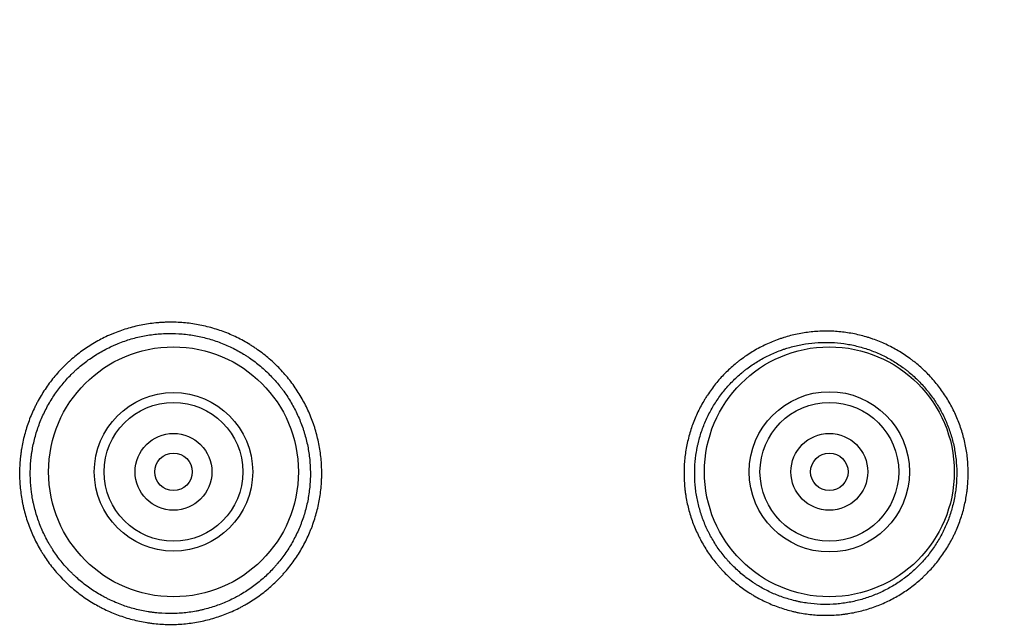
# Model space of a CAD drawing. Extents: x 60870 to 61464, y -29263 to -28843.
# Drawn here: x 61185.98 to 61217.14, y -29064.28 to -29044.91 of the extents above; entities that cross this region are included whole.
import ezdxf

# ---------------------------------------------------------------- set-up
doc = ezdxf.new("R2010")
doc.units = 0
doc.header["$LTSCALE"] = 7
doc.header["$MEASUREMENT"] = 0
doc.layers.add('08_ALL_FEATURES', color=7, linetype='CONTINUOUS')

msp = doc.modelspace()

# ---------------------------------------------------------------- linework, layer by layer
at = {"layer": '08_ALL_FEATURES', "color": 7, "linetype": 'Continuous'}
for centre, radius in [((61190.911, -29059.39), 4), ((61211.91, -29059.39), 4), ((61190.911, -29059.39), 2.537), ((61211.91, -29059.39), 2.565), ((61190.911, -29059.39), 2.221), ((61211.91, -29059.39), 2.221), ((61190.911, -29059.39), 1.23), ((61211.91, -29059.39), 1.23), ((61190.911, -29059.39), 0.6), ((61211.91, -29059.39), 0.6)]:
    msp.add_circle(centre, radius, dxfattribs=at)
for points, knots in [([(61195.599, -29011.953), (61197.044, -29012.03), (61198.473, -29012.169), (61201.304, -29012.565), (61202.706, -29012.823), (61205.48, -29013.457), (61206.853, -29013.833), (61209.571, -29014.704), (61210.916, -29015.199), (61212.413, -29015.825), (61212.662, -29015.931), (61212.91, -29016.038), (61213.076, -29016.111), (61213.159, -29016.147), (61213.572, -29016.331), (61213.9, -29016.48), (61214.878, -29016.94), (61215.522, -29017.26), (61217.427, -29018.257), (61218.663, -29018.974), (61221.068, -29020.508), (61222.236, -29021.326), (61224.507, -29023.065), (61225.608, -29023.985), (61226.808, -29025.08), (61226.94, -29025.202), (61227.139, -29025.387), (61227.205, -29025.449), (61227.336, -29025.573), (61227.664, -29025.884), (61227.987, -29026.198), (61228.753, -29026.96), (61229.25, -29027.477), (61230.707, -29029.057), (61231.629, -29030.148), (61233.377, -29032.403), (61234.202, -29033.567), (61235.754, -29035.97), (61236.482, -29037.208), (61237.244, -29038.645), (61237.328, -29038.805), (61237.493, -29039.126), (61237.739, -29039.609), (61237.977, -29040.094), (61238.441, -29041.068), (61238.735, -29041.723), (61239.574, -29043.7), (61240.575, -29046.374), (61241.345, -29049.123), (61241.998, -29051.91), (61242.266, -29053.322), (61242.473, -29054.754)], [0, 0, 0, 0, 0.0625, 0.0625, 0.125, 0.125, 0.1875, 0.1875, 0.25, 0.25, 0.257812, 0.261719, 0.261719, 0.265625, 0.265625, 0.28125, 0.28125, 0.3125, 0.3125, 0.375, 0.375, 0.4375, 0.4375, 0.5, 0.5, 0.507812, 0.507812, 0.511719, 0.511719, 0.515625, 0.53125, 0.53125, 0.5625, 0.5625, 0.625, 0.625, 0.6875, 0.6875, 0.75, 0.75, 0.757812, 0.757812, 0.765625, 0.78125, 0.78125, 0.8125, 0.8125, 0.875, 0.9375, 0.9375, 1, 1, 1, 1]), ([(61241.517, -29054.885), (61241.314, -29053.481), (61241.051, -29052.097), (61240.411, -29049.365), (61239.657, -29046.67), (61238.675, -29044.049), (61237.853, -29042.111), (61237.564, -29041.469), (61237.109, -29040.514), (61236.877, -29040.039), (61236.636, -29039.566), (61236.473, -29039.251), (61236.391, -29039.094), (61235.644, -29037.686), (61234.931, -29036.471), (61233.409, -29034.116), (61232.6, -29032.975), (61230.887, -29030.764), (61229.984, -29029.695), (61228.555, -29028.147), (61228.067, -29027.64), (61227.317, -29026.893), (61227, -29026.585), (61226.679, -29026.28), (61226.55, -29026.159), (61226.486, -29026.098), (61226.291, -29025.917), (61226.161, -29025.797), (61224.985, -29024.724), (61223.905, -29023.821), (61221.68, -29022.117), (61220.534, -29021.315), (61218.177, -29019.811), (61216.965, -29019.109), (61215.098, -29018.131), (61214.467, -29017.818), (61213.509, -29017.367), (61213.187, -29017.22), (61212.782, -29017.041), (61212.701, -29017.005), (61212.538, -29016.934), (61212.295, -29016.828), (61212.051, -29016.724), (61210.584, -29016.111), (61209.265, -29015.626), (61206.601, -29014.772), (61205.255, -29014.404), (61202.535, -29013.782), (61201.162, -29013.529), (61198.387, -29013.14), (61196.985, -29013.004), (61195.569, -29012.929)], [0, 0, 0, 0, 0.0625, 0.0625, 0.125, 0.1875, 0.1875, 0.21875, 0.21875, 0.234375, 0.242187, 0.242187, 0.25, 0.25, 0.3125, 0.3125, 0.375, 0.375, 0.4375, 0.4375, 0.46875, 0.46875, 0.484375, 0.488281, 0.488281, 0.492187, 0.492187, 0.5, 0.5, 0.5625, 0.5625, 0.625, 0.625, 0.6875, 0.6875, 0.71875, 0.71875, 0.734375, 0.734375, 0.738281, 0.738281, 0.742187, 0.75, 0.75, 0.8125, 0.8125, 0.875, 0.875, 0.9375, 0.9375, 1, 1, 1, 1]), ([(61195.508, -29013.912), (61196.895, -29013.986), (61198.269, -29014.119), (61200.992, -29014.501), (61203.689, -29014.998), (61206.334, -29015.723), (61208.298, -29016.353), (61208.95, -29016.578), (61209.922, -29016.937), (61210.407, -29017.122), (61210.89, -29017.315), (61211.212, -29017.446), (61211.372, -29017.512), (61212.813, -29018.115), (61214.061, -29018.703), (61216.495, -29019.979), (61217.681, -29020.667), (61219.99, -29022.142), (61221.114, -29022.929), (61222.752, -29024.185), (61223.29, -29024.616), (61224.086, -29025.282), (61224.415, -29025.564), (61224.74, -29025.85), (61224.87, -29025.965), (61224.935, -29026.023), (61225.129, -29026.197), (61225.258, -29026.313), (61226.41, -29027.366), (61227.387, -29028.339), (61229.248, -29030.36), (61230.132, -29031.407), (61231.81, -29033.574), (61232.603, -29034.694), (61233.724, -29036.429), (61234.086, -29037.017), (61234.611, -29037.913), (61234.783, -29038.214), (61234.994, -29038.593), (61235.036, -29038.669), (61235.12, -29038.821), (61235.245, -29039.05), (61235.368, -29039.279), (61236.097, -29040.656), (61236.687, -29041.9), (61237.758, -29044.425), (61238.237, -29045.706), (61239.085, -29048.306), (61239.454, -29049.624), (61240.081, -29052.299), (61240.338, -29053.655), (61240.537, -29055.03)], [0, 0, 0, 0, 0.0625, 0.0625, 0.125, 0.1875, 0.1875, 0.21875, 0.21875, 0.234375, 0.242188, 0.242188, 0.25, 0.25, 0.3125, 0.3125, 0.375, 0.375, 0.4375, 0.4375, 0.46875, 0.46875, 0.484375, 0.488281, 0.488281, 0.492188, 0.492188, 0.5, 0.5, 0.5625, 0.5625, 0.625, 0.625, 0.6875, 0.6875, 0.71875, 0.71875, 0.734375, 0.734375, 0.738281, 0.738281, 0.742187, 0.75, 0.75, 0.8125, 0.8125, 0.875, 0.875, 0.9375, 0.9375, 1, 1, 1, 1]), ([(61240.027, -29055.107), (61239.83, -29053.746), (61239.575, -29052.405), (61238.956, -29049.758), (61238.59, -29048.454), (61237.751, -29045.882), (61237.277, -29044.614), (61236.218, -29042.116), (61235.633, -29040.885), (61234.912, -29039.522), (61234.79, -29039.295), (61234.666, -29039.069), (61234.584, -29038.918), (61234.542, -29038.843), (61234.333, -29038.468), (61234.163, -29038.17), (61233.643, -29037.284), (61233.285, -29036.702), (61232.177, -29034.985), (61231.392, -29033.876), (61229.732, -29031.732), (61228.856, -29030.696), (61227.015, -29028.697), (61226.048, -29027.734), (61224.909, -29026.692), (61224.781, -29026.577), (61224.589, -29026.405), (61224.525, -29026.348), (61224.396, -29026.234), (61224.074, -29025.951), (61223.748, -29025.672), (61222.961, -29025.013), (61222.429, -29024.587), (61220.807, -29023.344), (61219.696, -29022.565), (61217.411, -29021.106), (61216.237, -29020.425), (61213.829, -29019.162), (61212.594, -29018.581), (61211.169, -29017.983), (61211.01, -29017.918), (61210.691, -29017.788), (61210.213, -29017.597), (61209.734, -29017.414), (61208.771, -29017.059), (61208.127, -29016.837), (61206.183, -29016.213), (61203.566, -29015.496), (61200.897, -29015.004), (61198.203, -29014.627), (61196.844, -29014.495), (61195.471, -29014.422)], [0, 0, 0, 0, 0.0625, 0.0625, 0.125, 0.125, 0.1875, 0.1875, 0.25, 0.25, 0.257812, 0.261719, 0.261719, 0.265625, 0.265625, 0.28125, 0.28125, 0.3125, 0.3125, 0.375, 0.375, 0.4375, 0.4375, 0.5, 0.5, 0.507813, 0.507813, 0.511719, 0.511719, 0.515625, 0.53125, 0.53125, 0.5625, 0.5625, 0.625, 0.625, 0.6875, 0.6875, 0.75, 0.75, 0.757813, 0.757813, 0.765625, 0.78125, 0.78125, 0.8125, 0.8125, 0.875, 0.9375, 0.9375, 1, 1, 1, 1]), ([(61195.459, -29014.65), (61196.825, -29014.723), (61198.179, -29014.854), (61200.86, -29015.23), (61203.515, -29015.719), (61206.12, -29016.433), (61208.054, -29017.054), (61208.696, -29017.275), (61209.653, -29017.628), (61210.131, -29017.81), (61210.607, -29018), (61210.923, -29018.129), (61211.082, -29018.194), (61212.5, -29018.788), (61213.729, -29019.367), (61216.126, -29020.624), (61217.294, -29021.301), (61219.568, -29022.754), (61220.674, -29023.529), (61222.288, -29024.766), (61222.818, -29025.19), (61223.601, -29025.846), (61223.925, -29026.123), (61224.246, -29026.406), (61224.374, -29026.519), (61224.438, -29026.576), (61224.629, -29026.747), (61224.756, -29026.861), (61225.89, -29027.898), (61226.852, -29028.856), (61228.685, -29030.846), (61229.556, -29031.877), (61231.208, -29034.011), (61231.989, -29035.114), (61233.092, -29036.823), (61233.449, -29037.402), (61233.966, -29038.284), (61234.135, -29038.58), (61234.343, -29038.954), (61234.385, -29039.029), (61234.467, -29039.178), (61234.59, -29039.403), (61234.711, -29039.629), (61235.429, -29040.986), (61236.011, -29042.21), (61237.065, -29044.697), (61237.537, -29045.958), (61238.372, -29048.518), (61238.736, -29049.817), (61239.352, -29052.45), (61239.606, -29053.786), (61239.802, -29055.14)], [0, 0, 0, 0, 0.0625, 0.0625, 0.125, 0.1875, 0.1875, 0.21875, 0.21875, 0.234375, 0.242188, 0.242188, 0.25, 0.25, 0.3125, 0.3125, 0.375, 0.375, 0.4375, 0.4375, 0.46875, 0.46875, 0.484375, 0.488281, 0.488281, 0.492188, 0.492188, 0.5, 0.5, 0.5625, 0.5625, 0.625, 0.625, 0.6875, 0.6875, 0.71875, 0.71875, 0.734375, 0.734375, 0.738281, 0.738281, 0.742188, 0.75, 0.75, 0.8125, 0.8125, 0.875, 0.875, 0.9375, 0.9375, 1, 1, 1, 1]), ([(61238.845, -29055.271), (61238.653, -29053.945), (61238.405, -29052.637), (61237.801, -29050.059), (61237.445, -29048.788), (61236.627, -29046.281), (61236.165, -29045.046), (61235.133, -29042.611), (61234.564, -29041.412), (61233.861, -29040.084), (61233.742, -29039.863), (61233.622, -29039.643), (61233.541, -29039.496), (61233.5, -29039.423), (61233.297, -29039.057), (61233.131, -29038.767), (61232.625, -29037.903), (61232.276, -29037.336), (61231.196, -29035.663), (61230.431, -29034.583), (61228.813, -29032.494), (61227.96, -29031.484), (61226.166, -29029.536), (61225.224, -29028.598), (61224.113, -29027.583), (61223.989, -29027.471), (61223.802, -29027.303), (61223.74, -29027.248), (61223.614, -29027.137), (61223.3, -29026.86), (61222.983, -29026.589), (61222.216, -29025.947), (61221.697, -29025.531), (61220.117, -29024.32), (61219.034, -29023.561), (61216.807, -29022.139), (61215.664, -29021.476), (61213.317, -29020.246), (61212.114, -29019.679), (61210.725, -29019.097), (61210.57, -29019.033), (61210.26, -29018.907), (61209.794, -29018.721), (61209.327, -29018.542), (61208.389, -29018.196), (61207.761, -29017.98), (61205.867, -29017.372), (61203.317, -29016.673), (61200.717, -29016.194), (61198.092, -29015.826), (61196.767, -29015.698), (61195.429, -29015.626)], [0, 0, 0, 0, 0.0625, 0.0625, 0.125, 0.125, 0.1875, 0.1875, 0.25, 0.25, 0.257813, 0.261719, 0.261719, 0.265625, 0.265625, 0.28125, 0.28125, 0.3125, 0.3125, 0.375, 0.375, 0.4375, 0.4375, 0.5, 0.5, 0.507813, 0.507813, 0.511719, 0.511719, 0.515625, 0.53125, 0.53125, 0.5625, 0.5625, 0.625, 0.625, 0.6875, 0.6875, 0.75, 0.75, 0.757812, 0.757812, 0.765625, 0.78125, 0.78125, 0.8125, 0.8125, 0.875, 0.9375, 0.9375, 1, 1, 1, 1]), ([(61194.738, -29056.599), (61194.832, -29056.729), (61194.919, -29056.862), (61195.078, -29057.135), (61195.224, -29057.415), (61195.342, -29057.708), (61195.406, -29057.896), (61195.419, -29057.934), (61195.443, -29058.01), (61195.455, -29058.048), (61195.488, -29058.163), (61195.508, -29058.24), (61195.563, -29058.471), (61195.621, -29058.781), (61195.649, -29059.095), (61195.658, -29059.333), (61195.659, -29059.412), (61195.657, -29059.531), (61195.656, -29059.571), (61195.653, -29059.651), (61195.652, -29059.691), (61195.639, -29059.889), (61195.622, -29060.047), (61195.572, -29060.358), (61195.54, -29060.512), (61195.459, -29060.817), (61195.412, -29060.968), (61195.343, -29061.155), (61195.328, -29061.193), (61195.299, -29061.267), (61195.253, -29061.377), (61195.204, -29061.485), (61195.1, -29061.698), (61194.948, -29061.975), (61194.77, -29062.235), (61194.626, -29062.424), (61194.576, -29062.486), (61194.499, -29062.578), (61194.473, -29062.608), (61194.421, -29062.668), (61194.394, -29062.698), (61194.259, -29062.843), (61194.033, -29063.064), (61193.787, -29063.261), (61193.531, -29063.447), (61193.399, -29063.533), (61193.226, -29063.634), (61193.192, -29063.654), (61193.122, -29063.692), (61193.017, -29063.748), (61192.91, -29063.801), (61192.695, -29063.899), (61192.402, -29064.017), (61192.099, -29064.105), (61191.868, -29064.161), (61191.79, -29064.177), (61191.633, -29064.207), (61191.554, -29064.22), (61191.319, -29064.252), (61191.004, -29064.279), (61190.689, -29064.276), (61190.452, -29064.262), (61190.373, -29064.255), (61190.255, -29064.242), (61190.216, -29064.238), (61190.137, -29064.227), (61190.097, -29064.221), (61189.9, -29064.19), (61189.745, -29064.157), (61189.44, -29064.077), (61189.139, -29063.982), (61188.848, -29063.859), (61188.669, -29063.772), (61188.634, -29063.754), (61188.563, -29063.717), (61188.528, -29063.699), (61188.423, -29063.641), (61188.354, -29063.601), (61188.151, -29063.477), (61187.89, -29063.298), (61187.648, -29063.095), (61187.502, -29062.96), (61187.473, -29062.932), (61187.416, -29062.877), (61187.388, -29062.849), (61187.304, -29062.763), (61187.25, -29062.705), (61187.092, -29062.526), (61186.993, -29062.402), (61186.853, -29062.209), (61186.786, -29062.111), (61186.722, -29062.01), (61186.68, -29061.942), (61186.659, -29061.908), (61186.559, -29061.736), (61186.486, -29061.595), (61186.355, -29061.308), (61186.238, -29061.015), (61186.149, -29060.712), (61186.103, -29060.518), (61186.095, -29060.479), (61186.078, -29060.401), (61186.07, -29060.362), (61186.048, -29060.245), (61186.036, -29060.166), (61186.004, -29059.931), (61185.977, -29059.616), (61185.981, -29059.301), (61185.995, -29059.064), (61186.002, -29058.985), (61186.015, -29058.867), (61186.02, -29058.827), (61186.031, -29058.748), (61186.037, -29058.708), (61186.069, -29058.512), (61186.101, -29058.357), (61186.182, -29058.052), (61186.23, -29057.902), (61186.339, -29057.606), (61186.402, -29057.461), (61186.489, -29057.282), (61186.507, -29057.246), (61186.544, -29057.175), (61186.6, -29057.07), (61186.66, -29056.967), (61186.784, -29056.765), (61186.963, -29056.505), (61187.166, -29056.264), (61187.328, -29056.09), (61187.383, -29056.033), (61187.468, -29055.949), (61187.497, -29055.922), (61187.556, -29055.867), (61187.585, -29055.841), (61187.734, -29055.709), (61187.981, -29055.511), (61188.245, -29055.34), (61188.518, -29055.18), (61188.658, -29055.107), (61188.839, -29055.024), (61188.876, -29055.008), (61188.949, -29054.977), (61189.059, -29054.931), (61189.171, -29054.889), (61189.395, -29054.812), (61189.698, -29054.724), (61190.008, -29054.666), (61190.244, -29054.634), (61190.323, -29054.625), (61190.442, -29054.615), (61190.482, -29054.612), (61190.561, -29054.607), (61190.601, -29054.605), (61190.799, -29054.598), (61191.115, -29054.601), (61191.428, -29054.636), (61191.662, -29054.673), (61191.74, -29054.688), (61191.895, -29054.72), (61191.973, -29054.739), (61192.205, -29054.799), (61192.356, -29054.847), (61192.652, -29054.957), (61192.942, -29055.081), (61193.219, -29055.233), (61193.388, -29055.337), (61193.422, -29055.358), (61193.488, -29055.402), (61193.522, -29055.424), (61193.62, -29055.491), (61193.685, -29055.538), (61193.874, -29055.682), (61194.116, -29055.885), (61194.336, -29056.11), (61194.545, -29056.346), (61194.645, -29056.47), (61194.738, -29056.599)], [0, 0, 0, 0, 0.015625, 0.015625, 0.03125, 0.046875, 0.046875, 0.050781, 0.050781, 0.054688, 0.054688, 0.0625, 0.0625, 0.078125, 0.09375, 0.09375, 0.101563, 0.101563, 0.105469, 0.105469, 0.109375, 0.109375, 0.125, 0.125, 0.140625, 0.140625, 0.15625, 0.15625, 0.160156, 0.160156, 0.164063, 0.171875, 0.171875, 0.1875, 0.203125, 0.203125, 0.210938, 0.210938, 0.214844, 0.214844, 0.21875, 0.21875, 0.234375, 0.25, 0.25, 0.265625, 0.265625, 0.269531, 0.269531, 0.273438, 0.28125, 0.28125, 0.296875, 0.3125, 0.3125, 0.320313, 0.320313, 0.328125, 0.328125, 0.34375, 0.359375, 0.359375, 0.367188, 0.367188, 0.371094, 0.371094, 0.375, 0.375, 0.390625, 0.390625, 0.40625, 0.421875, 0.421875, 0.425781, 0.425781, 0.429688, 0.429688, 0.4375, 0.4375, 0.453125, 0.46875, 0.46875, 0.472656, 0.472656, 0.476563, 0.476563, 0.484375, 0.484375, 0.5, 0.5, 0.507813, 0.511719, 0.511719, 0.515625, 0.515625, 0.53125, 0.53125, 0.546875, 0.5625, 0.5625, 0.566406, 0.566406, 0.570313, 0.570313, 0.578125, 0.578125, 0.59375, 0.609375, 0.609375, 0.617188, 0.617188, 0.621094, 0.621094, 0.625, 0.625, 0.640625, 0.640625, 0.65625, 0.65625, 0.671875, 0.671875, 0.675781, 0.675781, 0.679688, 0.6875, 0.6875, 0.703125, 0.71875, 0.71875, 0.726563, 0.726563, 0.730469, 0.730469, 0.734375, 0.734375, 0.75, 0.765625, 0.765625, 0.78125, 0.78125, 0.785156, 0.785156, 0.789063, 0.796875, 0.796875, 0.8125, 0.828125, 0.828125, 0.835938, 0.835938, 0.839844, 0.839844, 0.84375, 0.84375, 0.859375, 0.875, 0.875, 0.882813, 0.882813, 0.890625, 0.890625, 0.90625, 0.90625, 0.921875, 0.9375, 0.9375, 0.941406, 0.941406, 0.945313, 0.945313, 0.953125, 0.953125, 0.96875, 0.984375, 0.984375, 1, 1, 1, 1]), ([(61194.442, -29056.813), (61194.42, -29056.783), (61194.398, -29056.754), (61194.353, -29056.695), (61194.285, -29056.608), (61194.214, -29056.524), (61194.068, -29056.359), (61193.864, -29056.15), (61193.64, -29055.962), (61193.464, -29055.829), (61193.404, -29055.785), (61193.313, -29055.723), (61193.282, -29055.702), (61193.22, -29055.662), (61193.189, -29055.642), (61193.032, -29055.546), (61192.775, -29055.405), (61192.507, -29055.29), (61192.232, -29055.189), (61192.092, -29055.144), (61191.806, -29055.069), (61191.662, -29055.039), (61191.373, -29054.993), (61191.083, -29054.961), (61190.79, -29054.957), (61190.606, -29054.964), (61190.569, -29054.966), (61190.495, -29054.971), (61190.458, -29054.973), (61190.348, -29054.983), (61190.275, -29054.991), (61190.056, -29055.021), (61189.769, -29055.075), (61189.488, -29055.156), (61189.281, -29055.228), (61189.177, -29055.266), (61189.075, -29055.309), (61189.007, -29055.338), (61188.973, -29055.353), (61188.806, -29055.43), (61188.675, -29055.498), (61188.423, -29055.645), (61188.178, -29055.804), (61187.949, -29055.987), (61187.811, -29056.11), (61187.784, -29056.134), (61187.73, -29056.185), (61187.703, -29056.21), (61187.624, -29056.288), (61187.572, -29056.34), (61187.423, -29056.502), (61187.235, -29056.725), (61187.069, -29056.966), (61186.954, -29057.153), (61186.917, -29057.217), (61186.846, -29057.346), (61186.811, -29057.412), (61186.714, -29057.611), (61186.657, -29057.746), (61186.555, -29058.02), (61186.511, -29058.159), (61186.436, -29058.442), (61186.406, -29058.585), (61186.376, -29058.767), (61186.371, -29058.804), (61186.361, -29058.877), (61186.347, -29058.987), (61186.338, -29059.097), (61186.325, -29059.316), (61186.321, -29059.609), (61186.346, -29059.9), (61186.375, -29060.118), (61186.387, -29060.191), (61186.407, -29060.3), (61186.415, -29060.336), (61186.43, -29060.409), (61186.438, -29060.445), (61186.481, -29060.624), (61186.562, -29060.905), (61186.671, -29061.176), (61186.792, -29061.442), (61186.86, -29061.573), (61186.953, -29061.733), (61186.972, -29061.764), (61187.011, -29061.827), (61187.07, -29061.921), (61187.133, -29062.012), (61187.262, -29062.191), (61187.354, -29062.305), (61187.5, -29062.471), (61187.551, -29062.525), (61187.628, -29062.604), (61187.655, -29062.63), (61187.708, -29062.682), (61187.734, -29062.707), (61187.869, -29062.832), (61188.094, -29063.021), (61188.336, -29063.186), (61188.524, -29063.302), (61188.587, -29063.339), (61188.685, -29063.392), (61188.717, -29063.41), (61188.783, -29063.443), (61188.816, -29063.46), (61188.982, -29063.54), (61189.251, -29063.655), (61189.53, -29063.743), (61189.813, -29063.817), (61189.956, -29063.848), (61190.139, -29063.877), (61190.175, -29063.882), (61190.249, -29063.892), (61190.358, -29063.905), (61190.468, -29063.914), (61190.687, -29063.927), (61190.979, -29063.931), (61191.271, -29063.905), (61191.489, -29063.875), (61191.562, -29063.864), (61191.671, -29063.843), (61191.708, -29063.836), (61191.78, -29063.82), (61191.816, -29063.812), (61191.994, -29063.77), (61192.275, -29063.688), (61192.546, -29063.579), (61192.746, -29063.487), (61192.845, -29063.439), (61192.942, -29063.387), (61193.007, -29063.351), (61193.039, -29063.333), (61193.199, -29063.24), (61193.322, -29063.159), (61193.559, -29062.988), (61193.786, -29062.805), (61193.996, -29062.6), (61194.121, -29062.465), (61194.146, -29062.438), (61194.195, -29062.383), (61194.219, -29062.355), (61194.29, -29062.27), (61194.336, -29062.212), (61194.469, -29062.037), (61194.635, -29061.795), (61194.775, -29061.539), (61194.872, -29061.342), (61194.918, -29061.242), (61194.96, -29061.139), (61194.987, -29061.071), (61195.001, -29061.036), (61195.065, -29060.863), (61195.109, -29060.723), (61195.183, -29060.44), (61195.214, -29060.297), (61195.26, -29060.009), (61195.276, -29059.863), (61195.287, -29059.679), (61195.289, -29059.642), (61195.292, -29059.568), (61195.293, -29059.531), (61195.294, -29059.421), (61195.293, -29059.347), (61195.285, -29059.127), (61195.26, -29058.836), (61195.206, -29058.548), (61195.155, -29058.334), (61195.136, -29058.263), (61195.105, -29058.157), (61195.095, -29058.121), (61195.072, -29058.051), (61195.061, -29058.016), (61195.001, -29057.841), (61194.891, -29057.569), (61194.757, -29057.31), (61194.609, -29057.057), (61194.529, -29056.933), (61194.442, -29056.813)], [0, 0, 0, 0, 0.003906, 0.003906, 0.007812, 0.015625, 0.015625, 0.03125, 0.046875, 0.046875, 0.054687, 0.054687, 0.058594, 0.058594, 0.0625, 0.0625, 0.078125, 0.09375, 0.09375, 0.109375, 0.109375, 0.125, 0.125, 0.140625, 0.15625, 0.15625, 0.160156, 0.160156, 0.164063, 0.164063, 0.171875, 0.171875, 0.1875, 0.203125, 0.203125, 0.210938, 0.214844, 0.214844, 0.21875, 0.21875, 0.234375, 0.234375, 0.25, 0.265625, 0.265625, 0.269531, 0.269531, 0.273438, 0.273438, 0.28125, 0.28125, 0.296875, 0.3125, 0.3125, 0.320313, 0.320313, 0.328125, 0.328125, 0.34375, 0.34375, 0.359375, 0.359375, 0.375, 0.375, 0.378906, 0.378906, 0.382813, 0.390625, 0.390625, 0.40625, 0.421875, 0.421875, 0.429688, 0.429688, 0.433594, 0.433594, 0.4375, 0.4375, 0.453125, 0.46875, 0.46875, 0.484375, 0.484375, 0.488281, 0.488281, 0.492188, 0.5, 0.5, 0.515625, 0.515625, 0.523438, 0.523438, 0.527344, 0.527344, 0.53125, 0.53125, 0.546875, 0.5625, 0.5625, 0.570313, 0.570313, 0.574219, 0.574219, 0.578125, 0.578125, 0.59375, 0.609375, 0.609375, 0.625, 0.625, 0.628906, 0.628906, 0.632813, 0.640625, 0.640625, 0.65625, 0.671875, 0.671875, 0.679688, 0.679688, 0.683594, 0.683594, 0.6875, 0.6875, 0.703125, 0.71875, 0.71875, 0.726563, 0.730469, 0.730469, 0.734375, 0.734375, 0.75, 0.75, 0.765625, 0.78125, 0.78125, 0.785156, 0.785156, 0.789063, 0.789063, 0.796875, 0.796875, 0.8125, 0.828125, 0.828125, 0.835938, 0.839844, 0.839844, 0.84375, 0.84375, 0.859375, 0.859375, 0.875, 0.875, 0.890625, 0.890625, 0.894531, 0.894531, 0.898438, 0.898438, 0.90625, 0.90625, 0.921875, 0.9375, 0.9375, 0.945312, 0.945312, 0.949219, 0.949219, 0.953125, 0.953125, 0.96875, 0.984375, 0.984375, 1, 1, 1, 1]), ([(61215.689, -29057.063), (61215.768, -29057.191), (61215.839, -29057.322), (61215.968, -29057.59), (61216.084, -29057.863), (61216.173, -29058.147), (61216.229, -29058.364), (61216.246, -29058.438), (61216.277, -29058.584), (61216.29, -29058.658), (61216.325, -29058.878), (61216.356, -29059.173), (61216.358, -29059.47), (61216.349, -29059.693), (61216.344, -29059.767), (61216.334, -29059.879), (61216.33, -29059.917), (61216.322, -29059.991), (61216.317, -29060.028), (61216.291, -29060.214), (61216.263, -29060.36), (61216.193, -29060.648), (61216.152, -29060.79), (61216.054, -29061.07), (61215.998, -29061.208), (61215.919, -29061.378), (61215.903, -29061.412), (61215.87, -29061.479), (61215.819, -29061.58), (61215.765, -29061.677), (61215.652, -29061.869), (61215.489, -29062.117), (61215.302, -29062.348), (61215.154, -29062.515), (61215.103, -29062.57), (61215.024, -29062.65), (61214.997, -29062.676), (61214.943, -29062.728), (61214.916, -29062.754), (61214.779, -29062.88), (61214.551, -29063.071), (61214.306, -29063.237), (61214.052, -29063.392), (61213.922, -29063.464), (61213.719, -29063.562), (61213.651, -29063.593), (61213.513, -29063.651), (61213.444, -29063.678), (61213.235, -29063.755), (61212.952, -29063.843), (61212.661, -29063.904), (61212.477, -29063.933), (61212.44, -29063.939), (61212.366, -29063.948), (61212.329, -29063.953), (61212.217, -29063.965), (61212.142, -29063.971), (61211.919, -29063.984), (61211.622, -29063.986), (61211.327, -29063.96), (61211.106, -29063.93), (61211.033, -29063.917), (61210.923, -29063.897), (61210.886, -29063.889), (61210.813, -29063.874), (61210.776, -29063.865), (61210.594, -29063.821), (61210.451, -29063.779), (61210.17, -29063.682), (61209.896, -29063.571), (61209.632, -29063.433), (61209.471, -29063.339), (61209.439, -29063.319), (61209.375, -29063.28), (61209.343, -29063.26), (61209.249, -29063.198), (61209.188, -29063.155), (61209.007, -29063.024), (61208.776, -29062.837), (61208.563, -29062.629), (61208.437, -29062.492), (61208.412, -29062.464), (61208.362, -29062.407), (61208.338, -29062.379), (61208.265, -29062.292), (61208.219, -29062.234), (61208.084, -29062.055), (61208, -29061.931), (61207.883, -29061.74), (61207.827, -29061.643), (61207.775, -29061.544), (61207.741, -29061.477), (61207.724, -29061.443), (61207.642, -29061.274), (61207.584, -29061.137), (61207.482, -29060.858), (61207.394, -29060.575), (61207.334, -29060.284), (61207.305, -29060.099), (61207.3, -29060.062), (61207.29, -29059.988), (61207.286, -29059.951), (61207.274, -29059.839), (61207.268, -29059.764), (61207.256, -29059.541), (61207.254, -29059.245), (61207.28, -29058.949), (61207.312, -29058.728), (61207.324, -29058.655), (61207.352, -29058.508), (61207.368, -29058.434), (61207.421, -29058.216), (61207.463, -29058.073), (61207.561, -29057.793), (61207.617, -29057.656), (61207.742, -29057.387), (61207.811, -29057.255), (61207.906, -29057.094), (61207.925, -29057.062), (61207.965, -29056.998), (61208.026, -29056.904), (61208.089, -29056.812), (61208.221, -29056.632), (61208.407, -29056.401), (61208.616, -29056.19), (61208.78, -29056.038), (61208.836, -29055.989), (61208.922, -29055.917), (61208.952, -29055.893), (61209.01, -29055.847), (61209.04, -29055.824), (61209.189, -29055.712), (61209.435, -29055.545), (61209.695, -29055.403), (61209.963, -29055.274), (61210.1, -29055.216), (61210.276, -29055.151), (61210.311, -29055.139), (61210.382, -29055.115), (61210.489, -29055.08), (61210.596, -29055.05), (61210.812, -29054.994), (61211.102, -29054.934), (61211.397, -29054.902), (61211.621, -29054.889), (61211.696, -29054.887), (61211.808, -29054.886), (61211.846, -29054.886), (61211.921, -29054.887), (61211.958, -29054.888), (61212.144, -29054.896), (61212.44, -29054.923), (61212.731, -29054.978), (61212.948, -29055.03), (61213.02, -29055.05), (61213.127, -29055.081), (61213.163, -29055.092), (61213.234, -29055.115), (61213.27, -29055.127), (61213.447, -29055.189), (61213.585, -29055.245), (61213.854, -29055.37), (61214.117, -29055.507), (61214.366, -29055.67), (61214.516, -29055.78), (61214.546, -29055.802), (61214.606, -29055.848), (61214.635, -29055.871), (61214.723, -29055.942), (61214.78, -29055.99), (61214.947, -29056.139), (61215.158, -29056.347), (61215.348, -29056.574), (61215.527, -29056.811), (61215.611, -29056.934), (61215.689, -29057.063)], [0, 0, 0, 0, 0.015625, 0.015625, 0.03125, 0.046875, 0.046875, 0.054688, 0.054688, 0.0625, 0.0625, 0.078125, 0.09375, 0.09375, 0.101563, 0.101563, 0.105469, 0.105469, 0.109375, 0.109375, 0.125, 0.125, 0.140625, 0.140625, 0.15625, 0.15625, 0.160156, 0.160156, 0.164063, 0.171875, 0.171875, 0.1875, 0.203125, 0.203125, 0.210938, 0.210938, 0.214844, 0.214844, 0.21875, 0.21875, 0.234375, 0.25, 0.25, 0.265625, 0.265625, 0.273438, 0.273438, 0.28125, 0.28125, 0.296875, 0.3125, 0.3125, 0.316406, 0.316406, 0.320313, 0.320313, 0.328125, 0.328125, 0.34375, 0.359375, 0.359375, 0.367188, 0.367188, 0.371094, 0.371094, 0.375, 0.375, 0.390625, 0.390625, 0.40625, 0.421875, 0.421875, 0.425781, 0.425781, 0.429688, 0.429688, 0.4375, 0.4375, 0.453125, 0.46875, 0.46875, 0.472656, 0.472656, 0.476563, 0.476563, 0.484375, 0.484375, 0.5, 0.5, 0.507813, 0.511719, 0.511719, 0.515625, 0.515625, 0.53125, 0.53125, 0.546875, 0.5625, 0.5625, 0.566406, 0.566406, 0.570313, 0.570313, 0.578125, 0.578125, 0.59375, 0.609375, 0.609375, 0.617188, 0.617188, 0.625, 0.625, 0.640625, 0.640625, 0.65625, 0.65625, 0.671875, 0.671875, 0.675781, 0.675781, 0.679688, 0.6875, 0.6875, 0.703125, 0.71875, 0.71875, 0.726563, 0.726563, 0.730469, 0.730469, 0.734375, 0.734375, 0.75, 0.765625, 0.765625, 0.78125, 0.78125, 0.785156, 0.785156, 0.789063, 0.796875, 0.796875, 0.8125, 0.828125, 0.828125, 0.835938, 0.835938, 0.839844, 0.839844, 0.84375, 0.84375, 0.859375, 0.875, 0.875, 0.882813, 0.882813, 0.886719, 0.886719, 0.890625, 0.890625, 0.90625, 0.90625, 0.921875, 0.9375, 0.9375, 0.941406, 0.941406, 0.945313, 0.945313, 0.953125, 0.953125, 0.96875, 0.984375, 0.984375, 1, 1, 1, 1]), ([(61215.375, -29057.254), (61215.357, -29057.224), (61215.338, -29057.195), (61215.301, -29057.137), (61215.244, -29057.05), (61215.184, -29056.967), (61215.06, -29056.803), (61214.884, -29056.593), (61214.689, -29056.401), (61214.535, -29056.263), (61214.483, -29056.219), (61214.402, -29056.154), (61214.375, -29056.132), (61214.32, -29056.09), (61214.292, -29056.07), (61214.153, -29055.968), (61213.924, -29055.818), (61213.682, -29055.691), (61213.433, -29055.576), (61213.306, -29055.525), (61213.11, -29055.456), (61213.044, -29055.435), (61212.912, -29055.396), (61212.846, -29055.379), (61212.646, -29055.33), (61212.377, -29055.279), (61212.105, -29055.255), (61211.933, -29055.248), (61211.898, -29055.247), (61211.829, -29055.245), (61211.795, -29055.245), (61211.691, -29055.246), (61211.622, -29055.248), (61211.416, -29055.26), (61211.144, -29055.29), (61210.876, -29055.345), (61210.677, -29055.396), (61210.578, -29055.425), (61210.48, -29055.457), (61210.414, -29055.479), (61210.382, -29055.49), (61210.22, -29055.55), (61210.093, -29055.604), (61209.847, -29055.722), (61209.607, -29055.853), (61209.38, -29056.007), (61209.242, -29056.111), (61209.215, -29056.132), (61209.161, -29056.175), (61209.134, -29056.197), (61209.054, -29056.263), (61209.003, -29056.308), (61208.851, -29056.448), (61208.659, -29056.643), (61208.487, -29056.855), (61208.366, -29057.021), (61208.327, -29057.078), (61208.251, -29057.193), (61208.214, -29057.252), (61208.109, -29057.43), (61208.045, -29057.552), (61207.93, -29057.8), (61207.879, -29057.926), (61207.788, -29058.185), (61207.749, -29058.316), (61207.709, -29058.484), (61207.701, -29058.518), (61207.686, -29058.585), (61207.665, -29058.687), (61207.649, -29058.789), (61207.62, -29058.992), (61207.595, -29059.265), (61207.597, -29059.538), (61207.608, -29059.744), (61207.614, -29059.813), (61207.625, -29059.916), (61207.629, -29059.95), (61207.638, -29060.019), (61207.643, -29060.053), (61207.669, -29060.223), (61207.725, -29060.492), (61207.806, -29060.753), (61207.9, -29061.01), (61207.953, -29061.136), (61208.028, -29061.292), (61208.044, -29061.323), (61208.075, -29061.385), (61208.124, -29061.476), (61208.176, -29061.566), (61208.283, -29061.742), (61208.36, -29061.856), (61208.485, -29062.021), (61208.528, -29062.075), (61208.594, -29062.155), (61208.617, -29062.181), (61208.663, -29062.233), (61208.778, -29062.361), (61208.998, -29062.578), (61209.212, -29062.75), (61209.378, -29062.871), (61209.435, -29062.91), (61209.522, -29062.967), (61209.551, -29062.986), (61209.61, -29063.022), (61209.639, -29063.04), (61209.788, -29063.127), (61210.031, -29063.254), (61210.284, -29063.357), (61210.543, -29063.446), (61210.674, -29063.485), (61210.842, -29063.526), (61210.876, -29063.533), (61210.944, -29063.548), (61211.045, -29063.569), (61211.147, -29063.585), (61211.351, -29063.613), (61211.623, -29063.638), (61211.896, -29063.636), (61212.102, -29063.624), (61212.171, -29063.618), (61212.274, -29063.607), (61212.309, -29063.603), (61212.377, -29063.594), (61212.411, -29063.589), (61212.581, -29063.562), (61212.849, -29063.506), (61213.11, -29063.425), (61213.367, -29063.33), (61213.494, -29063.277), (61213.743, -29063.156), (61213.864, -29063.09), (61214.097, -29062.948), (61214.323, -29062.794), (61214.534, -29062.619), (61214.66, -29062.502), (61214.685, -29062.478), (61214.735, -29062.43), (61214.76, -29062.406), (61214.832, -29062.332), (61214.88, -29062.282), (61215.017, -29062.128), (61215.189, -29061.915), (61215.339, -29061.686), (61215.443, -29061.509), (61215.493, -29061.419), (61215.54, -29061.327), (61215.571, -29061.265), (61215.586, -29061.234), (61215.659, -29061.077), (61215.71, -29060.95), (61215.8, -29060.691), (61215.877, -29060.429), (61215.929, -29060.16), (61215.953, -29059.989), (61215.958, -29059.955), (61215.965, -29059.886), (61215.969, -29059.852), (61215.978, -29059.749), (61215.983, -29059.68), (61215.991, -29059.474), (61215.989, -29059.2), (61215.96, -29058.928), (61215.929, -29058.725), (61215.916, -29058.657), (61215.888, -29058.522), (61215.873, -29058.454), (61215.821, -29058.254), (61215.739, -29057.992), (61215.632, -29057.74), (61215.513, -29057.493), (61215.447, -29057.372), (61215.375, -29057.254)], [0, 0, 0, 0, 0.003906, 0.003906, 0.007812, 0.015625, 0.015625, 0.03125, 0.046875, 0.046875, 0.054687, 0.054687, 0.058594, 0.058594, 0.0625, 0.0625, 0.078125, 0.09375, 0.09375, 0.109375, 0.109375, 0.117187, 0.117187, 0.125, 0.125, 0.140625, 0.15625, 0.15625, 0.160156, 0.160156, 0.164062, 0.164062, 0.171875, 0.171875, 0.1875, 0.203125, 0.203125, 0.210938, 0.214844, 0.214844, 0.21875, 0.21875, 0.234375, 0.234375, 0.25, 0.265625, 0.265625, 0.269531, 0.269531, 0.273438, 0.273438, 0.28125, 0.28125, 0.296875, 0.3125, 0.3125, 0.320313, 0.320313, 0.328125, 0.328125, 0.34375, 0.34375, 0.359375, 0.359375, 0.375, 0.375, 0.378906, 0.378906, 0.382813, 0.390625, 0.390625, 0.40625, 0.421875, 0.421875, 0.429688, 0.429688, 0.433594, 0.433594, 0.4375, 0.4375, 0.453125, 0.46875, 0.46875, 0.484375, 0.484375, 0.488281, 0.488281, 0.492188, 0.5, 0.5, 0.515625, 0.515625, 0.523438, 0.523438, 0.527344, 0.527344, 0.53125, 0.546875, 0.5625, 0.5625, 0.570313, 0.570313, 0.574219, 0.574219, 0.578125, 0.578125, 0.59375, 0.609375, 0.609375, 0.625, 0.625, 0.628906, 0.628906, 0.632813, 0.640625, 0.640625, 0.65625, 0.671875, 0.671875, 0.679688, 0.679688, 0.683594, 0.683594, 0.6875, 0.6875, 0.703125, 0.71875, 0.71875, 0.734375, 0.734375, 0.75, 0.75, 0.765625, 0.78125, 0.78125, 0.785156, 0.785156, 0.789063, 0.789063, 0.796875, 0.796875, 0.8125, 0.828125, 0.828125, 0.835938, 0.839844, 0.839844, 0.84375, 0.84375, 0.859375, 0.859375, 0.875, 0.890625, 0.890625, 0.894531, 0.894531, 0.898438, 0.898438, 0.90625, 0.90625, 0.921875, 0.9375, 0.9375, 0.945313, 0.945313, 0.953125, 0.953125, 0.96875, 0.984375, 0.984375, 1, 1, 1, 1])]:
    msp.add_open_spline(points, degree=3, knots=knots, dxfattribs=at)

doc.saveas('drawing.dxf')
